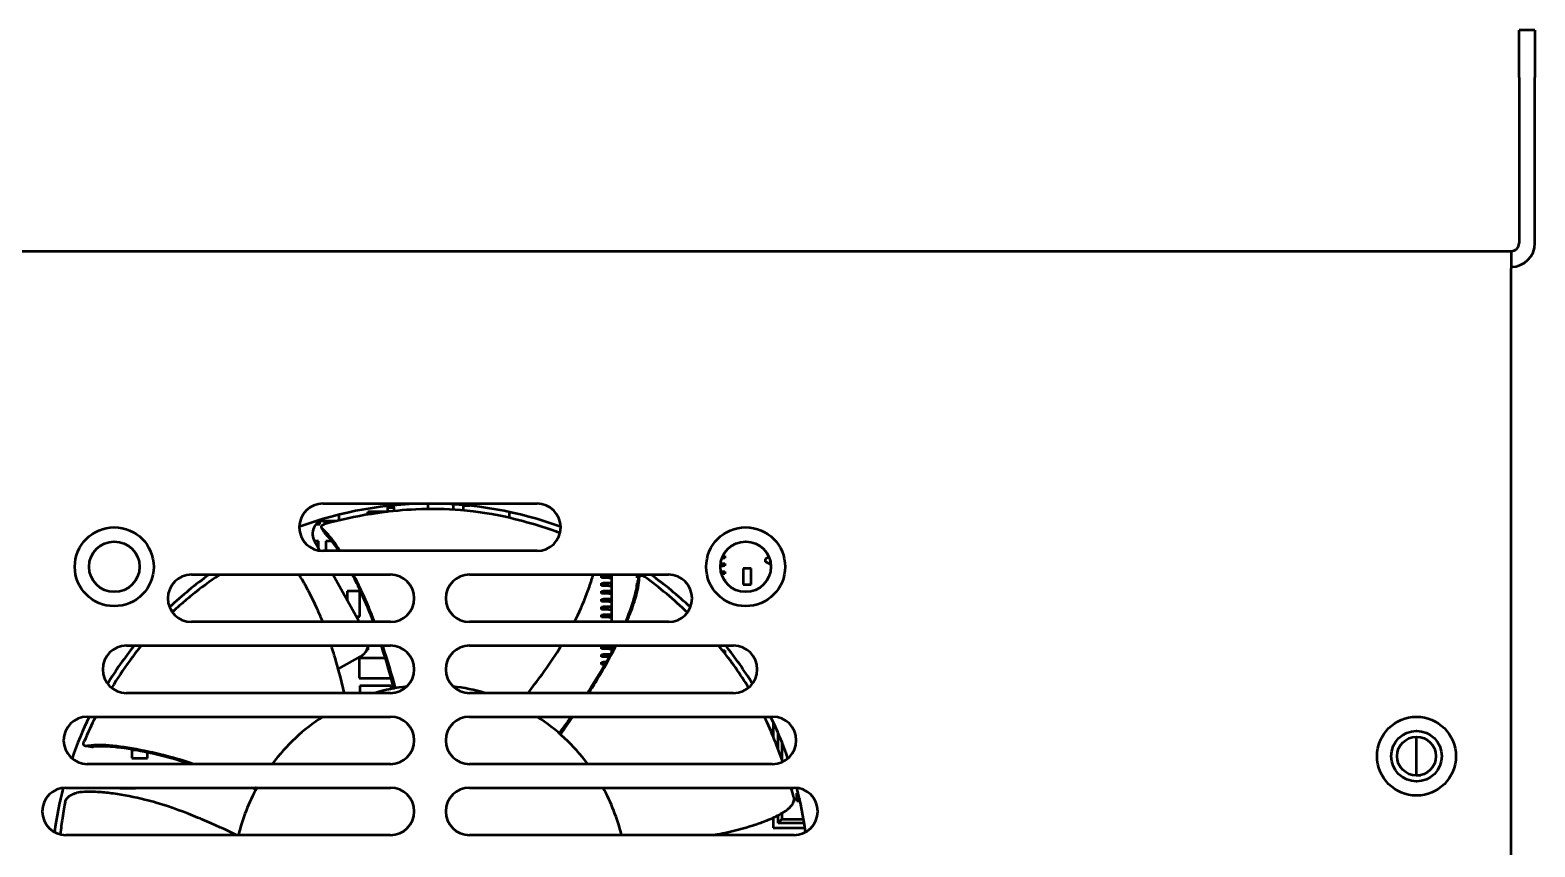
# Model space of a CAD drawing. Header units: millimetres. Extents: x 3412 to 5643, y 891 to 1933.
# Drawn here: x 3941.7 to 4037.1, y 1553.9 to 1605.7 of the extents above; entities that cross this region are included whole.
import ezdxf

# ---------------------------------------------------------------- set-up
doc = ezdxf.new("R2010")
doc.units = ezdxf.units.MM
doc.header["$LTSCALE"] = 1.8
doc.layers.add('외형선(ISO)', color=7, linetype='Continuous', lineweight=50)

msp = doc.modelspace()

# ---------------------------------------------------------------- linework, layer by layer
at = {"layer": '외형선(ISO)'}
for p, q in [((4037.082, 1605.67), (4036.082, 1605.67)), ((4036.082, 1602.67), (4036.082, 1605.67)), ((4037.082, 1605.67), (4037.082, 1602.67)), ((4036.082, 1602.67), (4036.082, 1592.17)), ((4037.082, 1592.17), (4037.082, 1602.67)), ((3895.582, 1591.67), (4035.582, 1591.67)), ((4035.582, 1591.67), (4035.582, 1590.57)), ((4035.582, 1408.77), (4035.582, 1590.57)), ((3960.299, 1575.67), (3973.864, 1575.67)), ((3961.304, 1574.964), (3961.304, 1574.602)), ((3963.143, 1574.978), (3963.143, 1575.155)), ((3964.391, 1575.155), (3963.143, 1575.155)), ((3964.393, 1575.519), (3964.393, 1575.426)), ((3964.393, 1575.426), (3964.793, 1575.426)), ((3964.393, 1575.426), (3964.393, 1575.155)), ((3964.793, 1575.426), (3964.793, 1575.561)), ((3964.793, 1575.426), (3964.793, 1575.199)), ((3966.943, 1575.67), (3966.943, 1575.32)), ((3968.543, 1575.625), (3968.543, 1575.284)), ((3969.214, 1575.234), (3969.214, 1575.536)), ((3969.615, 1575.536), (3969.214, 1575.536)), ((3972.114, 1574.766), (3972.114, 1575.137)), ((3959.894, 1574.41), (3959.894, 1574.367)), ((3959.894, 1574.367), (3960.114, 1574.367)), ((3961.16, 1574.567), (3960.068, 1574.567)), ((3960.114, 1574.367), (3960.114, 1574.567)), ((3960.394, 1574.567), (3960.394, 1574.367)), ((3960.394, 1574.367), (3960.4, 1574.367)), ((3960.614, 1574.426), (3960.614, 1574.567)), ((3960.894, 1574.567), (3960.894, 1574.5)), ((3961.114, 1574.555), (3961.114, 1574.567)), ((3960.015, 1573.3), (3959.754, 1573.3)), ((3960.094, 1572.684), (3959.771, 1573.267)), ((3960.015, 1572.9), (3960.015, 1573.3)), ((3960.861, 1573.3), (3960.485, 1573.3)), ((3960.485, 1573.3), (3960.485, 1572.9)), ((3960.956, 1573.3), (3960.953, 1573.3)), ((3960.015, 1572.827), (3960.015, 1572.9)), ((3973.864, 1572.67), (3960.299, 1572.67)), ((3960.485, 1572.9), (3960.485, 1572.67)), ((3961.285, 1572.822), (3961.285, 1572.824)), ((3961.285, 1572.67), (3961.285, 1572.703)), ((3985.579, 1572.22), (3985.654, 1572.22)), ((3985.643, 1572.37), (3985.654, 1572.37)), ((3985.654, 1572.37), (3985.754, 1572.37)), ((3985.754, 1572.22), (3985.654, 1572.22)), ((3985.754, 1572.37), (3985.754, 1572.22)), ((3988.556, 1572.291), (3988.332, 1572.178)), ((3988.332, 1571.978), (3988.332, 1572.178)), ((3988.632, 1572.067), (3988.632, 1571.828)), ((3951.974, 1571.17), (3964.582, 1571.17)), ((3962.594, 1568.17), (3960.933, 1571.17)), ((3969.582, 1571.17), (3982.19, 1571.17)), ((3977.955, 1571.12), (3978.055, 1571.12)), ((3977.955, 1570.97), (3977.955, 1571.12)), ((3978.422, 1571.12), (3978.055, 1571.12)), ((3978.462, 1571.12), (3978.422, 1571.12)), ((3978.565, 1571.12), (3978.462, 1571.12)), ((3978.604, 1571.12), (3978.565, 1571.12)), ((3978.565, 1571.12), (3978.565, 1570.97)), ((3978.604, 1568.17), (3978.604, 1571.17)), ((3980.206, 1570.97), (3980.206, 1571.12)), ((3980.443, 1571.12), (3980.206, 1571.12)), ((3980.443, 1571.17), (3980.443, 1571.108)), ((3985.483, 1571.72), (3985.654, 1571.72)), ((3985.494, 1571.87), (3985.654, 1571.87)), ((3985.51, 1571.37), (3985.654, 1571.37)), ((3985.546, 1571.22), (3985.654, 1571.22)), ((3985.654, 1571.87), (3985.754, 1571.87)), ((3985.754, 1571.72), (3985.654, 1571.72)), ((3985.654, 1571.37), (3985.754, 1571.37)), ((3985.754, 1571.22), (3985.654, 1571.22)), ((3985.754, 1571.87), (3985.754, 1571.72)), ((3985.754, 1571.37), (3985.754, 1571.22)), ((3987.424, 1571.552), (3986.924, 1571.552)), ((3986.924, 1571.552), (3986.924, 1571.302)), ((3986.924, 1571.302), (3986.924, 1570.802)), ((3987.424, 1571.302), (3987.424, 1571.552)), ((3987.424, 1570.802), (3987.424, 1571.302)), ((3988.632, 1571.828), (3988.332, 1571.978)), ((3988.674, 1571.828), (3988.632, 1571.828)), ((3978.055, 1570.97), (3977.955, 1570.97)), ((3977.955, 1570.62), (3978.055, 1570.62)), ((3977.955, 1570.47), (3977.955, 1570.62)), ((3978.055, 1570.47), (3977.955, 1570.47)), ((3978.422, 1570.97), (3978.055, 1570.97)), ((3978.422, 1570.62), (3978.055, 1570.62)), ((3978.422, 1570.47), (3978.055, 1570.47)), ((3978.422, 1570.97), (3978.462, 1570.97)), ((3978.462, 1570.62), (3978.422, 1570.62)), ((3978.422, 1570.47), (3978.462, 1570.47)), ((3978.462, 1570.97), (3978.565, 1570.97)), ((3978.565, 1570.62), (3978.462, 1570.62)), ((3978.462, 1570.47), (3978.565, 1570.47)), ((3978.565, 1570.97), (3978.604, 1570.97)), ((3978.604, 1570.62), (3978.565, 1570.62)), ((3978.565, 1570.62), (3978.565, 1570.47)), ((3978.565, 1570.47), (3978.604, 1570.47)), ((3980.206, 1570.97), (3980.338, 1570.97)), ((3980.206, 1570.592), (3980.206, 1570.62)), ((3980.211, 1570.62), (3980.206, 1570.62)), ((3980.206, 1570.568), (3980.206, 1570.569)), ((3980.224, 1570.62), (3980.224, 1570.62)), ((3980.289, 1570.47), (3980.29, 1570.47)), ((3980.314, 1570.62), (3980.313, 1570.62)), ((3980.345, 1570.97), (3980.345, 1570.97)), ((3985.696, 1570.87), (3985.754, 1570.87)), ((3985.754, 1570.87), (3985.754, 1570.777)), ((3986.924, 1570.802), (3986.924, 1570.552)), ((3986.924, 1570.552), (3987.424, 1570.552)), ((3987.424, 1570.552), (3987.424, 1570.802)), ((3962.631, 1570.125), (3961.831, 1570.125)), ((3961.831, 1570.125), (3961.831, 1569.725)), ((3961.831, 1569.725), (3961.831, 1569.548)), ((3962.631, 1569.725), (3962.631, 1570.125)), ((3962.631, 1568.925), (3962.631, 1569.725)), ((3977.955, 1570.12), (3978.055, 1570.12)), ((3977.955, 1569.97), (3977.955, 1570.12)), ((3978.055, 1569.97), (3977.955, 1569.97)), ((3977.955, 1569.62), (3978.055, 1569.62)), ((3977.955, 1569.47), (3977.955, 1569.62)), ((3978.055, 1569.47), (3977.955, 1569.47)), ((3978.422, 1570.12), (3978.055, 1570.12)), ((3978.422, 1569.97), (3978.055, 1569.97)), ((3978.422, 1569.62), (3978.055, 1569.62)), ((3978.422, 1569.47), (3978.055, 1569.47)), ((3978.462, 1570.12), (3978.422, 1570.12)), ((3978.422, 1569.97), (3978.462, 1569.97)), ((3978.462, 1569.62), (3978.422, 1569.62)), ((3978.422, 1569.47), (3978.462, 1569.47)), ((3978.565, 1570.12), (3978.462, 1570.12)), ((3978.462, 1569.97), (3978.565, 1569.97)), ((3978.565, 1569.62), (3978.462, 1569.62)), ((3978.462, 1569.47), (3978.565, 1569.47)), ((3978.604, 1570.12), (3978.565, 1570.12)), ((3978.565, 1570.12), (3978.565, 1569.97)), ((3978.565, 1569.97), (3978.604, 1569.97)), ((3978.604, 1569.62), (3978.565, 1569.62)), ((3978.565, 1569.62), (3978.565, 1569.47)), ((3978.565, 1569.47), (3978.604, 1569.47)), ((3980.206, 1570.076), (3980.206, 1570.08)), ((3980.217, 1570.12), (3980.216, 1570.12)), ((3962.397, 1568.525), (3962.631, 1568.525)), ((3962.631, 1568.525), (3962.631, 1568.925)), ((3977.955, 1569.12), (3978.055, 1569.12)), ((3977.955, 1568.97), (3977.955, 1569.12)), ((3978.055, 1568.97), (3977.955, 1568.97)), ((3977.955, 1568.62), (3978.055, 1568.62)), ((3977.955, 1568.47), (3977.955, 1568.62)), ((3978.055, 1568.47), (3977.955, 1568.47)), ((3978.422, 1569.12), (3978.055, 1569.12)), ((3978.422, 1568.97), (3978.055, 1568.97)), ((3978.422, 1568.62), (3978.055, 1568.62)), ((3978.422, 1568.47), (3978.055, 1568.47)), ((3978.462, 1569.12), (3978.422, 1569.12)), ((3978.422, 1568.97), (3978.462, 1568.97)), ((3978.462, 1568.62), (3978.422, 1568.62)), ((3978.422, 1568.47), (3978.462, 1568.47)), ((3978.565, 1569.12), (3978.462, 1569.12)), ((3978.462, 1568.97), (3978.565, 1568.97)), ((3978.565, 1568.62), (3978.462, 1568.62)), ((3978.462, 1568.47), (3978.565, 1568.47)), ((3978.604, 1569.12), (3978.565, 1569.12)), ((3978.565, 1569.12), (3978.565, 1568.97)), ((3978.565, 1568.97), (3978.604, 1568.97)), ((3978.604, 1568.62), (3978.565, 1568.62)), ((3978.565, 1568.62), (3978.565, 1568.47)), ((3978.565, 1568.47), (3978.604, 1568.47)), ((3964.582, 1568.17), (3951.974, 1568.17)), ((3982.19, 1568.17), (3969.582, 1568.17)), ((3947.846, 1566.67), (3964.582, 1566.67)), ((3963.08, 1566.408), (3963.163, 1566.408)), ((3963.163, 1566.408), (3963.163, 1566.653)), ((3969.582, 1566.67), (3986.317, 1566.67)), ((3977.955, 1566.62), (3978.055, 1566.62)), ((3977.955, 1566.47), (3977.955, 1566.62)), ((3978.055, 1566.47), (3977.955, 1566.47)), ((3978.422, 1566.62), (3978.055, 1566.62)), ((3978.422, 1566.47), (3978.055, 1566.47)), ((3978.462, 1566.62), (3978.422, 1566.62)), ((3978.422, 1566.47), (3978.462, 1566.47)), ((3978.565, 1566.62), (3978.462, 1566.62)), ((3978.462, 1566.47), (3978.565, 1566.47)), ((3978.604, 1566.62), (3978.565, 1566.62)), ((3978.565, 1566.62), (3978.565, 1566.47)), ((3978.565, 1566.47), (3978.604, 1566.47)), ((3978.604, 1566.292), (3978.604, 1566.67)), ((3985.611, 1566.37), (3985.654, 1566.37)), ((3985.654, 1566.37), (3985.754, 1566.37)), ((3985.754, 1566.37), (3985.754, 1566.22)), ((3962.667, 1565.975), (3961.267, 1565.2)), ((3962.948, 1565.871), (3962.598, 1565.871)), ((3962.598, 1565.871), (3962.598, 1564.621)), ((3964.248, 1565.871), (3962.948, 1565.871)), ((3964.259, 1565.871), (3964.248, 1565.871)), ((3977.955, 1566.12), (3978.055, 1566.12)), ((3977.955, 1565.97), (3977.955, 1566.12)), ((3978.055, 1565.97), (3977.955, 1565.97)), ((3977.955, 1565.62), (3978.055, 1565.62)), ((3977.955, 1565.47), (3977.955, 1565.62)), ((3978.055, 1565.47), (3977.955, 1565.47)), ((3978.422, 1566.12), (3978.055, 1566.12)), ((3978.422, 1565.97), (3978.055, 1565.97)), ((3978.243, 1565.62), (3978.055, 1565.62)), ((3978.158, 1565.47), (3978.055, 1565.47)), ((3978.462, 1566.12), (3978.422, 1566.12)), ((3978.422, 1565.97), (3978.434, 1565.97)), ((3978.514, 1566.12), (3978.462, 1566.12)), ((3978.506, 1565.97), (3978.506, 1565.97)), ((3978.565, 1566.081), (3978.565, 1566.081)), ((3978.585, 1566.12), (3978.585, 1566.12)), ((3978.604, 1566.156), (3978.604, 1566.157)), ((3985.754, 1566.22), (3985.73, 1566.22)), ((3962.598, 1564.621), (3962.948, 1564.621)), ((3962.948, 1564.621), (3964.248, 1564.621)), ((3964.248, 1564.621), (3964.598, 1564.621)), ((3964.598, 1564.621), (3964.598, 1564.711)), ((3977.955, 1565.12), (3977.957, 1565.12)), ((3977.955, 1565.117), (3977.955, 1565.12)), ((3977.955, 1564.986), (3977.955, 1564.986)), ((3978.033, 1565.12), (3978.033, 1565.12)), ((3964.582, 1563.67), (3947.846, 1563.67)), ((3962.983, 1564.123), (3962.633, 1564.123)), ((3962.633, 1564.123), (3962.633, 1563.67)), ((3964.283, 1564.123), (3962.983, 1564.123)), ((3964.633, 1564.123), (3964.283, 1564.123)), ((3964.633, 1563.928), (3964.633, 1564.123)), ((3964.796, 1563.979), (3964.85, 1563.969)), ((3986.317, 1563.67), (3969.582, 1563.67)), ((3945.373, 1562.17), (3964.582, 1562.17)), ((3969.582, 1562.17), (3988.79, 1562.17)), ((3988.832, 1561.816), (3988.832, 1560.89)), ((3975.281, 1561.132), (3975.306, 1561.083)), ((3988.645, 1561.328), (3988.832, 1561.328)), ((3989.132, 1560.137), (3989.132, 1561.146)), ((4029.582, 1558.441), (4029.582, 1560.9)), ((3948.443, 1560.05), (3948.193, 1560.05)), ((3948.193, 1560.05), (3948.193, 1559.55)), ((3948.449, 1560.05), (3948.443, 1560.05)), ((3949.193, 1559.55), (3949.193, 1559.903)), ((3989.382, 1560.542), (3989.382, 1559.458)), ((3964.582, 1559.17), (3945.373, 1559.17)), ((3948.193, 1559.55), (3948.443, 1559.55)), ((3948.443, 1559.55), (3948.943, 1559.55)), ((3948.943, 1559.55), (3949.193, 1559.55)), ((3988.79, 1559.17), (3969.582, 1559.17)), ((4029.582, 1558.47), (4029.849, 1558.47)), ((3944.017, 1557.67), (3964.582, 1557.67)), ((3947.431, 1557.67), (3947.431, 1557.645)), ((3947.431, 1557.645), (3947.681, 1557.645)), ((3947.681, 1557.645), (3948.181, 1557.645)), ((3948.181, 1557.645), (3948.431, 1557.645)), ((3948.431, 1557.645), (3948.431, 1557.67)), ((3956.033, 1557.558), (3956.074, 1557.593)), ((3969.582, 1557.67), (3990.147, 1557.67)), ((3990.332, 1556.828), (3990.332, 1557.328)), ((3990.332, 1557.328), (3990.405, 1557.328)), ((3990.332, 1557.328), (3990.429, 1557.231)), ((3990.332, 1556.828), (3990.482, 1556.978)), ((3990.521, 1556.828), (3990.332, 1556.828)), ((3990.482, 1557.003), (3990.482, 1556.978)), ((3990.482, 1556.978), (3990.487, 1556.978)), ((3989.132, 1555.428), (3989.132, 1555.919)), ((3989.382, 1556.056), (3989.382, 1555.678)), ((3988.832, 1555.774), (3988.832, 1555.128)), ((3988.832, 1555.128), (3990.831, 1555.128)), ((3989.132, 1555.428), (3989.382, 1555.678)), ((3990.786, 1555.428), (3989.132, 1555.428)), ((3989.382, 1555.678), (3990.745, 1555.678)), ((3964.582, 1554.67), (3944.017, 1554.67)), ((3990.147, 1554.67), (3969.582, 1554.67)), ((3985.054, 1554.678), (3985.054, 1554.67)), ((3985.284, 1554.72), (3985.319, 1554.72)), ((3985.319, 1554.72), (3985.359, 1554.72)), ((3985.359, 1554.72), (3985.654, 1554.72)), ((3985.754, 1554.72), (3985.654, 1554.72)), ((3985.754, 1554.814), (3985.754, 1554.72))]:
    msp.add_line(p, q, dxfattribs=at)
for centre, radius in [((3947.082, 1571.67), 2.5), ((3987.082, 1571.67), 2.5), ((3947.082, 1571.67), 1.6), ((3987.082, 1571.67), 1.6), ((4029.582, 1559.67), 2.5), ((4029.582, 1559.67), 1.6), ((4029.582, 1559.67), 1.23)]:
    msp.add_circle(centre, radius, dxfattribs=at)
for centre, radius, start, end in [((4035.582, 1592.17), 1.5, 270, 0), ((4035.582, 1592.17), 0.5, 270, 0), ((3960.299, 1574.17), 1.5, 90, 270), ((3967.082, 1551.67), 24, 69.81284, 110.18716), ((3973.864, 1574.17), 1.5, 270, 90), ((3960.646, 1573.751), 1, 106.24875, 208.97836), ((3951.974, 1569.67), 1.5, 90, 270), ((3967.082, 1551.67), 24, 125.65909, 133.42017), ((3964.582, 1569.67), 1.5, 270, 90), ((3969.582, 1569.67), 1.5, 90, 270), ((3967.082, 1551.67), 24, 46.57983, 54.34091), ((3982.19, 1569.67), 1.5, 270, 90), ((3950.757, 1567.872), 1, 85.28176, 92.97032), ((3947.846, 1565.17), 1.5, 90, 270), ((3967.082, 1551.67), 24, 141.31781, 148.35003), ((3962.182, 1566.849), 1, 298.97836, 349.66237), ((3964.582, 1565.17), 1.5, 270, 90), ((3969.582, 1565.17), 1.5, 90, 270), ((3967.082, 1551.67), 24, 31.64997, 38.68219), ((3986.317, 1565.17), 1.5, 270, 90), ((3967.082, 1551.67), 12.5, 96.73292, 106.2602), ((3967.082, 1551.67), 12.5, 73.7398, 83.26708), ((3945.373, 1560.67), 1.5, 90, 270), ((3967.082, 1551.67), 24, 154.05552, 160.8941), ((3967.082, 1551.67), 12.5, 122.85988, 143.1301), ((3964.582, 1560.67), 1.5, 270, 90), ((3969.582, 1560.67), 1.5, 90, 270), ((3967.082, 1551.67), 12.5, 36.8699, 57.14012), ((3967.082, 1551.67), 24, 19.1059, 25.94448), ((3988.79, 1560.67), 1.5, 270, 90), ((3944.017, 1556.17), 1.5, 90, 270), ((3967.082, 1551.67), 24, 165.54787, 172.3727), ((3967.082, 1551.67), 12.5, 151.3146, 166.11346), ((3964.582, 1556.17), 1.5, 270, 90), ((3969.582, 1556.17), 1.5, 90, 270), ((3967.082, 1551.67), 12.5, 13.88654, 28.6854), ((3990.147, 1556.17), 1.5, 270, 90), ((3967.082, 1551.67), 24, 7.6273, 14.45213)]:
    msp.add_arc(centre, radius, start, end, dxfattribs=at)
for points, knots in [([(3975.32, 1573.81), (3975.215, 1573.848), (3975.108, 1573.886), (3974.998, 1573.925), (3974.676, 1574.036), (3974.334, 1574.149), (3973.975, 1574.261), (3973.323, 1574.462), (3972.614, 1574.657), (3971.867, 1574.822), (3971.583, 1574.884), (3971.294, 1574.942), (3971, 1574.995), (3970.617, 1575.063), (3970.226, 1575.121), (3969.829, 1575.169), (3969.563, 1575.201), (3969.294, 1575.228), (3969.023, 1575.25), (3968.102, 1575.325), (3967.151, 1575.343), (3966.18, 1575.3), (3965.426, 1575.266), (3964.66, 1575.197), (3963.887, 1575.091), (3963.708, 1575.066), (3963.528, 1575.04), (3963.348, 1575.011), (3962.37, 1574.855), (3961.382, 1574.641), (3960.394, 1574.365)], [0.1354596, 0.1354596, 0.1354596, 0.1354596, 0.1500072, 0.1500072, 0.1500072, 0.1924198, 0.1924198, 0.1924198, 0.2692794, 0.2692794, 0.2692794, 0.2984716, 0.2984716, 0.2984716, 0.3365992, 0.3365992, 0.3365992, 0.3620969, 0.3620969, 0.3620969, 0.448799, 0.448799, 0.448799, 0.5161188, 0.5161188, 0.5161188, 0.5317396, 0.5317396, 0.5317396, 0.6165632, 0.6165632, 0.6165632, 0.6165632]), ([(3960.293, 1574.043), (3960.276, 1574.057), (3960.262, 1574.072), (3960.25, 1574.087), (3960.24, 1574.1), (3960.232, 1574.114), (3960.225, 1574.128), (3960.219, 1574.141), (3960.214, 1574.154), (3960.212, 1574.167), (3960.21, 1574.176), (3960.208, 1574.186), (3960.208, 1574.196), (3960.208, 1574.208), (3960.21, 1574.22), (3960.214, 1574.231), (3960.215, 1574.234), (3960.216, 1574.236), (3960.217, 1574.238), (3960.218, 1574.243), (3960.221, 1574.247), (3960.223, 1574.252), (3960.231, 1574.268), (3960.243, 1574.283), (3960.258, 1574.296), (3960.26, 1574.298), (3960.262, 1574.3), (3960.264, 1574.302), (3960.275, 1574.311), (3960.287, 1574.319), (3960.301, 1574.327), (3960.305, 1574.329), (3960.309, 1574.332), (3960.314, 1574.334), (3960.327, 1574.341), (3960.34, 1574.347), (3960.354, 1574.352), (3960.367, 1574.357), (3960.38, 1574.361), (3960.394, 1574.365)], [-0.05272564, -0.05272564, -0.05272564, -0.05272564, -0.04610794, -0.04610794, -0.04610794, -0.04052235, -0.04052235, -0.04052235, -0.03539363, -0.03539363, -0.03539363, -0.03154828, -0.03154828, -0.03154828, -0.02661916, -0.02661916, -0.02661916, -0.02559859, -0.02559859, -0.02559859, -0.02358994, -0.02358994, -0.02358994, -0.01654175, -0.01654175, -0.01654175, -0.01551398, -0.01551398, -0.01551398, -0.01049541, -0.01049541, -0.01049541, -0.00888734, -0.00888734, -0.00888734, -0.00421952, -0.00421952, -0.00421952, 0, 0, 0, 0]), ([(3961.384, 1572.67), (3961.192, 1572.972), (3960.838, 1573.484), (3960.487, 1573.871), (3960.321, 1574.02), (3960.293, 1574.043)], [0.7764361, 0.7764361, 0.7764361, 0.7764361, 0.8574515, 0.9287258, 0.9431205, 0.9431205, 0.9431205, 0.9431205]), ([(3960.434, 1573.776), (3960.436, 1573.773), (3960.438, 1573.77), (3960.455, 1573.745), (3960.473, 1573.724), (3960.495, 1573.704)], [0.038588992, 0.038588992, 0.038588992, 0.038588992, 0.039424019, 0.039424019, 0.046008123, 0.046008123, 0.046008123, 0.046008123]), ([(3961.306, 1572.67), (3961.137, 1572.931), (3960.853, 1573.33), (3960.594, 1573.613), (3960.495, 1573.704)], [0.783303, 0.783303, 0.783303, 0.783303, 0.8571429, 0.9095744, 0.9095744, 0.9095744, 0.9095744]), ([(3953.755, 1571.17), (3953.743, 1571.161), (3953.73, 1571.153), (3953.717, 1571.144), (3953.153, 1570.76), (3952.559, 1570.327), (3951.964, 1569.846), (3951.739, 1569.663), (3951.513, 1569.473), (3951.289, 1569.276), (3951.111, 1569.119), (3950.933, 1568.958), (3950.757, 1568.792)], [0.1906878, 0.1906878, 0.1906878, 0.1906878, 0.1924198, 0.1924198, 0.1924198, 0.2692794, 0.2692794, 0.2692794, 0.2984715, 0.2984715, 0.2984715, 0.3217359, 0.3217359, 0.3217359, 0.3217359]), ([(3960.295, 1568.17), (3960.267, 1568.24), (3960.239, 1568.31), (3960.209, 1568.38), (3960.117, 1568.603), (3960.019, 1568.828), (3959.915, 1569.056), (3959.639, 1569.659), (3959.317, 1570.283), (3958.976, 1570.857), (3958.913, 1570.963), (3958.849, 1571.068), (3958.785, 1571.17)], [0.5018546, 0.5018546, 0.5018546, 0.5018546, 0.5187477, 0.5187477, 0.5187477, 0.5720946, 0.5720946, 0.5720946, 0.713278, 0.713278, 0.713278, 0.7393561, 0.7393561, 0.7393561, 0.7393561]), ([(3963.494, 1568.17), (3963.277, 1568.76), (3962.883, 1569.735), (3962.365, 1570.795), (3962.17, 1571.17)], [0.4182028, 0.4182028, 0.4182028, 0.4182028, 0.5714286, 0.6583894, 0.6583894, 0.6583894, 0.6583894]), ([(3963.566, 1568.17), (3963.342, 1568.772), (3962.945, 1569.748), (3962.426, 1570.807), (3962.238, 1571.17)], [0.4177413, 0.4177413, 0.4177413, 0.4177413, 0.5723545, 0.6552376, 0.6552376, 0.6552376, 0.6552376]), ([(3976.235, 1568.17), (3976.524, 1568.746), (3976.8, 1569.366), (3977.029, 1569.97), (3977.137, 1570.257), (3977.236, 1570.542), (3977.318, 1570.813), (3977.354, 1570.935), (3977.388, 1571.054), (3977.418, 1571.17)], [0.5766125, 0.5766125, 0.5766125, 0.5766125, 0.713278, 0.713278, 0.713278, 0.7781215, 0.7781215, 0.7781215, 0.8072144, 0.8072144, 0.8072144, 0.8072144]), ([(3980.34, 1570.927), (3980.341, 1570.949), (3980.344, 1570.969), (3980.349, 1570.988), (3980.353, 1571.004), (3980.358, 1571.019), (3980.365, 1571.033), (3980.371, 1571.046), (3980.378, 1571.057), (3980.387, 1571.068), (3980.393, 1571.075), (3980.4, 1571.082), (3980.408, 1571.088), (3980.417, 1571.096), (3980.428, 1571.102), (3980.439, 1571.106), (3980.441, 1571.107), (3980.444, 1571.108), (3980.446, 1571.109), (3980.451, 1571.11), (3980.456, 1571.111), (3980.461, 1571.112), (3980.478, 1571.115), (3980.497, 1571.115), (3980.517, 1571.112), (3980.534, 1571.109), (3980.551, 1571.105), (3980.568, 1571.098), (3980.572, 1571.096), (3980.577, 1571.094), (3980.581, 1571.092), (3980.595, 1571.086), (3980.608, 1571.08), (3980.621, 1571.072), (3980.633, 1571.065), (3980.644, 1571.057), (3980.656, 1571.049)], [-0.05272564, -0.05272564, -0.05272564, -0.05272564, -0.04610794, -0.04610794, -0.04610794, -0.04052047, -0.04052047, -0.04052047, -0.03539246, -0.03539246, -0.03539246, -0.03154828, -0.03154828, -0.03154828, -0.02661798, -0.02661798, -0.02661798, -0.02559959, -0.02559959, -0.02559959, -0.02358994, -0.02358994, -0.02358994, -0.01651202, -0.01651202, -0.01651202, -0.0104943, -0.0104943, -0.0104943, -0.00888734, -0.00888734, -0.00888734, -0.00421979, -0.00421979, -0.00421979, 0, 0, 0, 0]), ([(3979.48, 1568.17), (3979.775, 1568.88), (3980.091, 1569.784), (3980.193, 1570.424), (3980.202, 1570.558)], [0.6961145, 0.6961145, 0.6961145, 0.6961145, 0.8571429, 0.9095744, 0.9095744, 0.9095744, 0.9095744]), ([(3979.548, 1568.17), (3979.582, 1568.254), (3979.616, 1568.337), (3979.649, 1568.42), (3979.815, 1568.834), (3979.961, 1569.24), (3980.074, 1569.608), (3980.134, 1569.801), (3980.184, 1569.985), (3980.224, 1570.156), (3980.282, 1570.404), (3980.32, 1570.624), (3980.334, 1570.814), (3980.337, 1570.854), (3980.339, 1570.891), (3980.34, 1570.927)], [0.6962587, 0.6962587, 0.6962587, 0.6962587, 0.714903, 0.714903, 0.714903, 0.8083088, 0.8083088, 0.8083088, 0.8574515, 0.8574515, 0.8574515, 0.9287258, 0.9287258, 0.9287258, 0.9432922, 0.9432922, 0.9432922, 0.9432922]), ([(3980.22, 1570.65), (3980.219, 1570.647), (3980.218, 1570.643), (3980.209, 1570.614), (3980.204, 1570.587), (3980.202, 1570.558)], [0.038586771, 0.038586771, 0.038586771, 0.038586771, 0.03942196, 0.03942196, 0.046002532, 0.046002532, 0.046002532, 0.046002532]), ([(3948.792, 1566.67), (3948.537, 1566.356), (3948.288, 1566.032), (3948.045, 1565.698), (3947.65, 1565.155), (3947.272, 1564.587), (3946.912, 1563.997)], [0.41196685, 0.41196685, 0.41196685, 0.41196685, 0.44879895, 0.44879895, 0.44879895, 0.50867928, 0.50867928, 0.50867928, 0.50867928]), ([(3961.657, 1563.67), (3961.526, 1564.226), (3961.376, 1564.813), (3961.202, 1565.437), (3961.175, 1565.531), (3961.148, 1565.627), (3961.12, 1565.723), (3961.032, 1566.029), (3960.938, 1566.344), (3960.834, 1566.67)], [0.0783506, 0.0783506, 0.0783506, 0.0783506, 0.2593738, 0.2593738, 0.2593738, 0.2868863, 0.2868863, 0.2868863, 0.3741641, 0.3741641, 0.3741641, 0.3741641]), ([(3973.298, 1563.67), (3973.583, 1564.039), (3973.877, 1564.432), (3974.179, 1564.851), (3974.236, 1564.93), (3974.294, 1565.011), (3974.352, 1565.093), (3974.694, 1565.574), (3975.047, 1566.09), (3975.401, 1566.67)], [0.1150381, 0.1150381, 0.1150381, 0.1150381, 0.2593738, 0.2593738, 0.2593738, 0.2868911, 0.2868911, 0.2868911, 0.4485965, 0.4485965, 0.4485965, 0.4485965]), ([(3977.055, 1563.67), (3977.596, 1564.495), (3978.191, 1565.46), (3978.773, 1566.623), (3978.796, 1566.67)], [0.3083578, 0.3083578, 0.3083578, 0.3083578, 0.5714286, 0.58247, 0.58247, 0.58247, 0.58247]), ([(3977.143, 1563.67), (3977.326, 1563.954), (3977.512, 1564.249), (3977.702, 1564.561), (3977.756, 1564.651), (3977.81, 1564.742), (3977.865, 1564.834), (3978.099, 1565.228), (3978.337, 1565.648), (3978.574, 1566.098), (3978.646, 1566.236), (3978.718, 1566.377), (3978.79, 1566.519), (3978.815, 1566.569), (3978.84, 1566.62), (3978.865, 1566.67)], [0.31523, 0.31523, 0.31523, 0.31523, 0.4042934, 0.4042934, 0.4042934, 0.429806, 0.429806, 0.429806, 0.5389466, 0.5389466, 0.5389466, 0.5723545, 0.5723545, 0.5723545, 0.584029, 0.584029, 0.584029, 0.584029]), ([(3987.267, 1564.009), (3987.234, 1564.064), (3986.682, 1564.969), (3986.04, 1565.858), (3985.366, 1566.67)], [0.3304657, 0.3304657, 0.3304657, 0.3304657, 0.3365992, 0.4316392, 0.4316392, 0.4316392, 0.4316392]), ([(3945.357, 1560.312), (3945.336, 1560.307), (3945.315, 1560.305), (3945.296, 1560.306), (3945.279, 1560.306), (3945.264, 1560.308), (3945.248, 1560.312), (3945.235, 1560.315), (3945.222, 1560.319), (3945.21, 1560.325), (3945.201, 1560.33), (3945.193, 1560.335), (3945.185, 1560.341), (3945.175, 1560.348), (3945.167, 1560.357), (3945.161, 1560.367), (3945.159, 1560.369), (3945.158, 1560.372), (3945.157, 1560.374), (3945.154, 1560.378), (3945.152, 1560.383), (3945.15, 1560.387), (3945.143, 1560.404), (3945.139, 1560.422), (3945.137, 1560.442), (3945.137, 1560.445), (3945.137, 1560.448), (3945.137, 1560.45), (3945.137, 1560.465), (3945.138, 1560.48), (3945.14, 1560.495), (3945.141, 1560.499), (3945.142, 1560.504), (3945.142, 1560.509), (3945.145, 1560.524), (3945.149, 1560.538), (3945.154, 1560.552), (3945.158, 1560.566), (3945.163, 1560.579), (3945.168, 1560.591)], [-0.05272564, -0.05272564, -0.05272564, -0.05272564, -0.04610794, -0.04610794, -0.04610794, -0.04052254, -0.04052254, -0.04052254, -0.03539361, -0.03539361, -0.03539361, -0.03154828, -0.03154828, -0.03154828, -0.02661902, -0.02661902, -0.02661902, -0.02559845, -0.02559845, -0.02559845, -0.02358994, -0.02358994, -0.02358994, -0.01654227, -0.01654227, -0.01654227, -0.01551398, -0.01551398, -0.01551398, -0.01049536, -0.01049536, -0.01049536, -0.00888734, -0.00888734, -0.00888734, -0.00421943, -0.00421943, -0.00421943, 0, 0, 0, 0]), ([(3952.108, 1559.17), (3951.464, 1559.384), (3949.562, 1559.952), (3946.772, 1560.43), (3945.613, 1560.356), (3945.393, 1560.319), (3945.357, 1560.312)], [0.4077242, 0.4077242, 0.4077242, 0.4077242, 0.5723545, 0.8574515, 0.9287258, 0.9431201, 0.9431201, 0.9431201, 0.9431201]), ([(3945.654, 1560.256), (3945.658, 1560.255), (3945.661, 1560.255), (3945.691, 1560.253), (3945.719, 1560.254), (3945.748, 1560.258)], [0.03858792, 0.03858792, 0.03858792, 0.03858792, 0.039423018, 0.039423018, 0.046004819, 0.046004819, 0.046004819, 0.046004819]), ([(3951.893, 1559.17), (3951.311, 1559.362), (3949.484, 1559.903), (3946.905, 1560.348), (3945.881, 1560.279), (3945.748, 1560.258)], [0.4226231, 0.4226231, 0.4226231, 0.4226231, 0.5714286, 0.8571429, 0.9095744, 0.9095744, 0.9095744, 0.9095744]), ([(3943.978, 1556.78), (3943.982, 1556.8), (3943.988, 1556.82), (3943.997, 1556.843), (3944.007, 1556.87), (3944.021, 1556.899), (3944.039, 1556.928), (3944.067, 1556.977), (3944.105, 1557.027), (3944.153, 1557.075), (3944.212, 1557.134), (3944.284, 1557.186), (3944.367, 1557.229), (3944.412, 1557.252), (3944.46, 1557.273), (3944.51, 1557.29), (3944.568, 1557.311), (3944.629, 1557.327), (3944.691, 1557.34)], [-0.1144011, -0.1144011, -0.1144011, -0.1144011, -0.1023864, -0.1023864, -0.1023864, -0.0876629, -0.0876629, -0.0876629, -0.0637877, -0.0637877, -0.0637877, -0.0348065, -0.0348065, -0.0348065, -0.0188667, -0.0188667, -0.0188667, -0.0000013, -0.0000013, -0.0000013, -0.0000013]), ([(3954.817, 1554.67), (3954.163, 1554.99), (3953.446, 1555.321), (3952.652, 1555.656), (3952.562, 1555.694), (3952.47, 1555.733), (3952.377, 1555.771), (3951.596, 1556.095), (3950.739, 1556.426), (3949.733, 1556.716), (3949.501, 1556.782), (3949.264, 1556.846), (3949.021, 1556.907), (3948.377, 1557.067), (3947.688, 1557.204), (3947.027, 1557.296), (3946.723, 1557.338), (3946.423, 1557.37), (3946.141, 1557.39), (3945.795, 1557.414), (3945.473, 1557.419), (3945.189, 1557.402), (3945.008, 1557.391), (3944.842, 1557.371), (3944.691, 1557.34)], [0.0184298, 0.0184298, 0.0184298, 0.0184298, 0.2593738, 0.2593738, 0.2593738, 0.2868885, 0.2868885, 0.2868885, 0.5187477, 0.5187477, 0.5187477, 0.5720956, 0.5720956, 0.5720956, 0.713278, 0.713278, 0.713278, 0.7781215, 0.7781215, 0.7781215, 0.8574156, 0.8574156, 0.8574156, 0.9078084, 0.9078084, 0.9078084, 0.9078084]), ([(3990.115, 1557.09), (3990.12, 1557.071), (3990.123, 1557.05), (3990.125, 1557.026), (3990.127, 1556.997), (3990.127, 1556.965), (3990.124, 1556.93), (3990.12, 1556.874), (3990.107, 1556.813), (3990.085, 1556.748), (3990.057, 1556.67), (3990.015, 1556.592), (3989.959, 1556.517), (3989.928, 1556.476), (3989.894, 1556.437), (3989.857, 1556.4), (3989.813, 1556.356), (3989.765, 1556.315), (3989.715, 1556.277)], [-0.1144011, -0.1144011, -0.1144011, -0.1144011, -0.1023864, -0.1023864, -0.1023864, -0.0876629, -0.0876629, -0.0876629, -0.0637877, -0.0637877, -0.0637877, -0.0348065, -0.0348065, -0.0348065, -0.0188534, -0.0188534, -0.0188534, 0, 0, 0, 0]), ([(3943.978, 1556.78), (3943.925, 1556.51), (3943.861, 1556.156), (3943.796, 1555.735), (3943.748, 1555.428), (3943.7, 1555.086), (3943.656, 1554.714)], [0.0235297, 0.0235297, 0.0235297, 0.0235297, 0.0897598, 0.0897598, 0.0897598, 0.1381308, 0.1381308, 0.1381308, 0.1381308]), ([(3985.008, 1554.67), (3985.213, 1554.706), (3985.42, 1554.745), (3985.631, 1554.789), (3986.28, 1554.923), (3986.958, 1555.097), (3987.592, 1555.302), (3987.6, 1555.305), (3987.608, 1555.307), (3987.616, 1555.31), (3987.899, 1555.402), (3988.175, 1555.501), (3988.431, 1555.603), (3988.752, 1555.732), (3989.044, 1555.867), (3989.293, 1556.005), (3989.452, 1556.094), (3989.593, 1556.183), (3989.715, 1556.277)], [0.5266345, 0.5266345, 0.5266345, 0.5266345, 0.5724003, 0.5724003, 0.5724003, 0.713278, 0.713278, 0.713278, 0.715074, 0.715074, 0.715074, 0.7781215, 0.7781215, 0.7781215, 0.8573919, 0.8573919, 0.8573919, 0.907808, 0.907808, 0.907808, 0.907808])]:
    msp.add_open_spline(points, degree=3, knots=knots, dxfattribs=at)
for points in [[(3960.434, 1573.776), (3960.364, 1573.886), (3960.294, 1573.999), (3960.23, 1574.117)], [(3980.22, 1570.65), (3980.263, 1570.774), (3980.308, 1570.901), (3980.361, 1571.024)], [(3983.395, 1568.777), (3982.554, 1569.578), (3981.638, 1570.34), (3980.656, 1571.049)], [(3964.796, 1563.979), (3964.581, 1564.796), (3964.325, 1565.684), (3964.008, 1566.67)], [(3964.898, 1563.978), (3964.673, 1564.795), (3964.412, 1565.681), (3964.087, 1566.67)], [(3945.899, 1562.17), (3945.641, 1561.657), (3945.397, 1561.131), (3945.168, 1560.591)], [(3975.281, 1561.132), (3975.524, 1561.459), (3975.775, 1561.804), (3976.033, 1562.17)], [(3975.343, 1561.051), (3975.599, 1561.403), (3975.864, 1561.774), (3976.138, 1562.17)], [(3989.432, 1559.314), (3989.133, 1560.172), (3988.747, 1561.157), (3988.26, 1562.17)], [(3945.654, 1560.256), (3945.524, 1560.27), (3945.392, 1560.285), (3945.26, 1560.309)], [(3956.033, 1557.558), (3955.949, 1557.595), (3955.863, 1557.633), (3955.777, 1557.67)], [(3956.098, 1557.636), (3956.072, 1557.648), (3956.045, 1557.659), (3956.019, 1557.67)], [(3990.115, 1557.09), (3990.072, 1557.254), (3990.018, 1557.449), (3989.955, 1557.67)]]:
    msp.add_open_spline(points, degree=3, dxfattribs=at)

doc.saveas('drawing.dxf')
